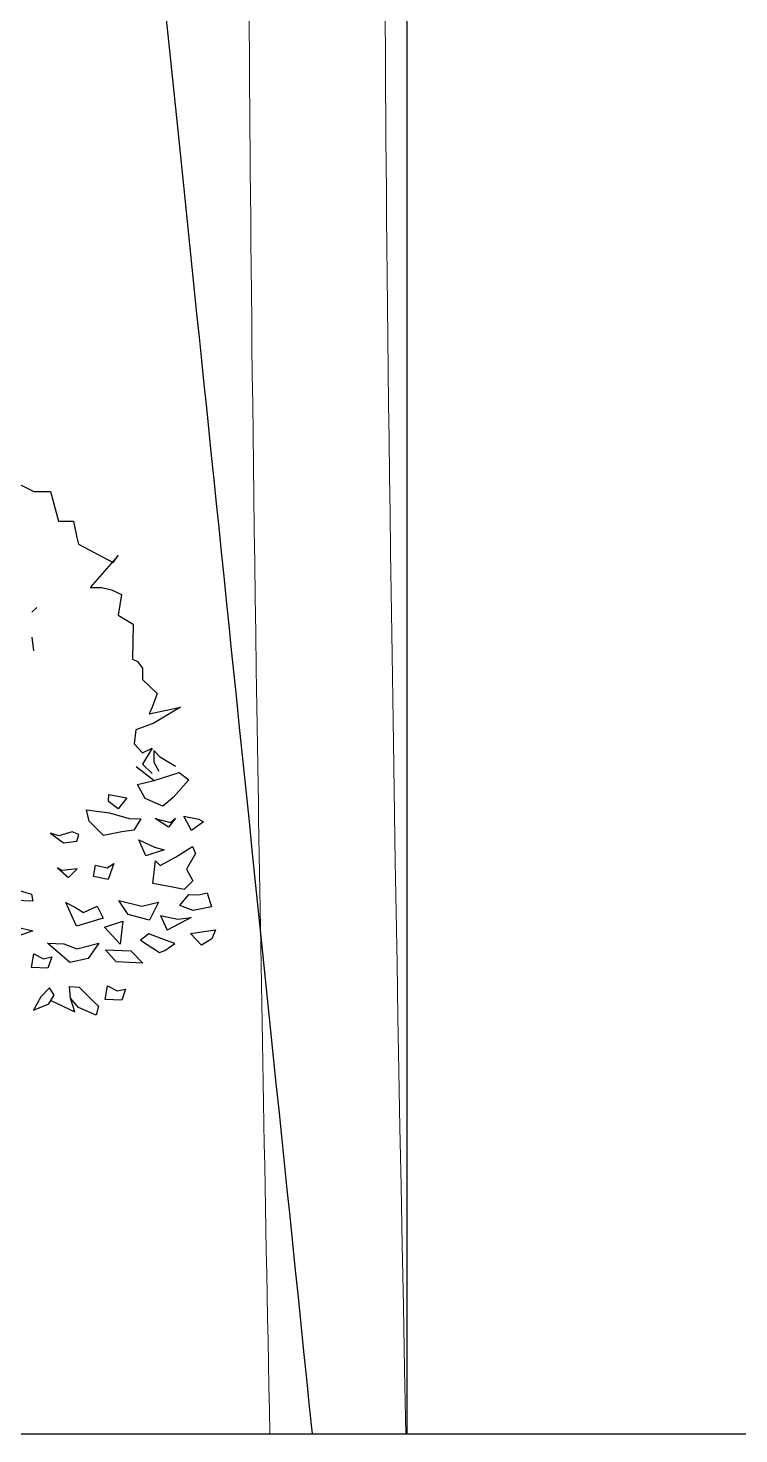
# Model space of a CAD drawing. Header units: metres. Extents: x 10 to 239, y 2 to 253.
# Drawn here: x 41.48 to 46.71, y 8.17 to 18.52 of the extents above; entities that cross this region are included whole.
import ezdxf

# ---------------------------------------------------------------- set-up
doc = ezdxf.new("R2010")
doc.units = ezdxf.units.M
doc.header["$MEASUREMENT"] = 0
doc.layers.add('0marcos', color=10, linetype='Continuous', plot=False)
for name, color, linetype in [('1', 7, 'Continuous'), ('1gris', 254, 'Continuous'), ('cot200', 9, 'Continuous')]:
    doc.layers.add(name, color=color, linetype=linetype)
doc.layers.add('barrera', color=7, linetype='Continuous', lineweight=0, true_color=0x9dbb63)
doc.layers.add('bloques ARBOLES', color=7, linetype='Continuous', true_color=0xb8d897)

# ---------------------------------------------------------------- blocks, each defined once
blk = doc.blocks.new('ARBOL22')
for points in [[(1.7222, 0.8376), (1.7701, 0.8127), (1.8301, 0.8127), (1.8599, 0.705), (1.9139, 0.705), (1.9258, 0.647), (1.9319, 0.6221), (2.0576, 0.5559), (2.0757, 0.5808), (1.9737, 0.4648), (2.0157, 0.4648), (2.0516, 0.4566), (2.0875, 0.44), (2.0757, 0.3655), (2.1295, 0.3323), (2.1268, 0.2063), (2.1449, 0.198), (2.1629, 0.1732), (2.1629, 0.1318), (2.2167, 0.0821), (2.1988, 0.0323), (2.1868, 0.0075), (2.3006, 0.0323), (2.2047, -0.0256), (2.1388, -0.0505), (2.1329, -0.1001), (2.1629, -0.1332), (2.1988, -0.1167), (2.1629, -0.1747), (2.1988, -0.2078)], [(1.781, 0.3928), (1.763, 0.3763)], [(1.763, 0.2852), (1.769, 0.2355)], [(2.2826, -0.1829), (2.2288, -0.1498), (2.2047, -0.125), (2.2047, -0.1665), (2.2227, -0.1996)], [(2.1404, -0.1829), (2.2052, -0.2339)], [(2.2289, -0.7228), (2.253, -0.775)], [(2.2289, -0.7228), (2.2907, -0.7351)], [(2.339, -0.729), (2.253, -0.775)], [(2.2907, -0.7351), (2.339, -0.729)], [(1.8317, -1.0298), (1.9187, -1.0716), (1.903, -1.0211), (1.8987, -0.9796), (1.9347, -0.9812), (1.9864, -1.0331), (2.0035, -1.0505), (1.9962, -1.0833), (1.9314, -1.0556), (1.903, -1.0211)]]:
    blk.add_lwpolyline(points)
for points in [[(2.1446, -0.2479), (2.2052, -0.2339), (2.2963, -0.2048), (2.3311, -0.2313), (2.2744, -0.295), (2.237, -0.3265), (2.1723, -0.2987)], [(2.041, -0.2846), (2.1065, -0.2958), (2.0747, -0.3359), (2.0399, -0.3095)], [(2.115, -0.3709), (2.157, -0.3727), (2.1313, -0.413), (2.0889, -0.4195), (2.0224, -0.433), (1.9708, -0.3811), (1.9606, -0.3391), (2.044, -0.3511)], [(2.2644, -0.3858), (2.283, -0.3701), (2.2576, -0.4021), (2.2093, -0.3706)], [(2.3132, -0.363), (2.3668, -0.3738), (2.3844, -0.3828), (2.3409, -0.4141)], [(1.8604, -0.4342), (1.8309, -0.4245), (1.8773, -0.4597), (1.9255, -0.4536), (1.9325, -0.429), (1.9091, -0.4197)], [(2.1749, -0.5063), (2.1502, -0.4481), (2.2064, -0.4743), (2.2419, -0.4843)], [(2.2659, -0.618), (2.2005, -0.6068), (2.2102, -0.5243), (2.2274, -0.5417), (2.2827, -0.511), (2.3445, -0.4722), (2.3552, -0.4976), (2.3228, -0.5542), (2.3449, -0.5966), (2.3134, -0.6285)], [(1.8553, -0.5501), (1.8958, -0.585), (1.927, -0.5533), (1.8728, -0.5591)], [(1.9936, -0.5396), (2.0352, -0.5497), (2.0599, -0.5343), (2.0392, -0.5914), (1.9858, -0.5806)], [(1.6789, -0.6085), (1.6961, -0.6258), (1.7612, -0.6453), (1.766, -0.6704), (1.7002, -0.6675)], [(2.4125, -0.6909), (2.346, -0.7045), (2.2988, -0.6859), (2.3306, -0.6457), (2.3665, -0.6473), (2.3968, -0.6404)], [(1.9239, -0.7604), (1.8856, -0.6757), (1.9208, -0.6938), (1.95, -0.7117), (1.999, -0.689), (2.0211, -0.7316)], [(2.0779, -0.6676), (2.1609, -0.688), (2.2215, -0.674), (2.1886, -0.739), (2.1116, -0.7189)], [(2.0925, -0.743), (2.0829, -0.8255), (2.0256, -0.7649)], [(1.6819, -0.8076), (1.683, -0.7828), (1.7257, -0.768), (1.7671, -0.7783)], [(2.1554, -0.812), (2.2253, -0.8567), (2.2438, -0.8491), (2.28, -0.8239), (2.2336, -0.8073), (2.1864, -0.7885)], [(2.4135, -0.807), (2.3765, -0.8301), (2.3364, -0.787), (2.4268, -0.7743)], [(1.835, -0.8725), (1.8211, -0.9132), (1.7613, -0.9106), (1.7696, -0.8612), (1.8047, -0.8794)], [(2.0051, -0.822), (1.9666, -0.8783), (1.9001, -0.8919), (1.8193, -0.822), (1.879, -0.8246), (1.9261, -0.8434)], [(2.0299, -0.8465), (2.1212, -0.8506), (2.1649, -0.8947), (2.0685, -0.8905)], [(1.8434, -1.0103), (1.8266, -0.9846), (1.7952, -1.0164), (1.7691, -1.065), (1.824, -1.0425)], [(2.1023, -0.9886), (2.0884, -1.0294), (2.0285, -1.0267), (2.0368, -0.9773), (2.0719, -0.9955)]]:
    blk.add_lwpolyline(points, close=True)
blk = doc.blocks.new('asddsd')
at = {"layer": 'bloques ARBOLES', "xscale": 2.033276188942182, "yscale": 2.033276188942182, "zscale": 2.033276188942182}
blk.add_blockref('ARBOL22', (19.297, 4.154), dxfattribs=at)

msp = doc.modelspace()

# ---------------------------------------------------------------- linework, layer by layer
at = {"layer": '0marcos'}
msp.add_lwpolyline([(18.38943, 8.17099), (105.215, 8.17099), (105.215, 62.39456), (18.38943, 62.39456)], close=True, dxfattribs=at)
at = {"layer": '1gris', "ltscale": 0.02}
msp.add_line((44.26713, 34.01321), (44.26713, 8.17099), dxfattribs=at)
at = {"layer": 'barrera'}
for points, knots in [([(44.26105, 8.17099), (44.05495, 18.47392), (44.218, 21.70047), (43.60172, 25.89758), (37.16784, 27.4868), (34.58344, 29.69454), (35.94224, 31.81643)], [0.22146754, 0.22146754, 0.22146754, 0.22146754, 1, 2, 3, 4, 4, 4, 4]), ([(43.26085, 8.17099), (43.22354, 10.03709), (43.19534, 11.61158), (43.12344, 16.10051), (43.11096, 17.92024), (43.10187, 20.26079), (43.10487, 20.78024), (43.06898, 21.83928), (43.02965, 22.32924), (42.87139, 23.19585), (42.7536, 23.56991), (42.4843, 24.08698), (42.36222, 24.26534), (42.07989, 24.5767), (41.92676, 24.71097), (41.53359, 24.9859), (41.29839, 25.12256), (40.46692, 25.54247), (39.76826, 25.81174), (38.44175, 26.32262), (37.82486, 26.56088), (36.76014, 27.0603), (36.30119, 27.30518), (35.56969, 27.83094), (35.27882, 28.08559), (34.89344, 28.56439), (34.76977, 28.75179), (34.66787, 28.95573)], [0.22197124, 0.22197124, 0.22197124, 0.22197124, 0.36305076, 0.36305076, 0.69628307, 0.69628307, 1.02951538, 1.02951538, 1.36274769, 1.36274769, 1.69598, 1.69598, 1.90472671, 1.90472671, 2.08882193, 2.08882193, 2.27291715, 2.27291715, 2.66806015, 2.66806015, 2.98875654, 2.98875654, 3.2396748, 3.2396748, 3.42342615, 3.42342615, 3.5246557, 3.5246557, 3.5246557, 3.5246557])]:
    msp.add_open_spline(points, degree=3, knots=knots, dxfattribs=at)
at = {"layer": 'cot200'}
msp.add_open_spline([(41.01133, 34.04296), (41.07302, 33.05709), (41.3834, 29.38222), (41.91466, 24.24717), (42.38335, 19.70346), (42.72889, 16.35367), (43.12539, 12.50402), (43.57117, 8.17099)], degree=3, knots=[1.7380018, 1.7380018, 1.7380018, 1.7380018, 2, 2.62838333, 2.62838333, 2.62838333, 3.09165142, 3.09165142, 3.09165142, 3.09165142], dxfattribs=at)

# ---------------------------------------------------------------- block references
at = {"layer": '1', "lineweight": 0}
msp.add_blockref('asddsd', (18.62841, 9.30206), dxfattribs=at)

doc.saveas('drawing.dxf')
